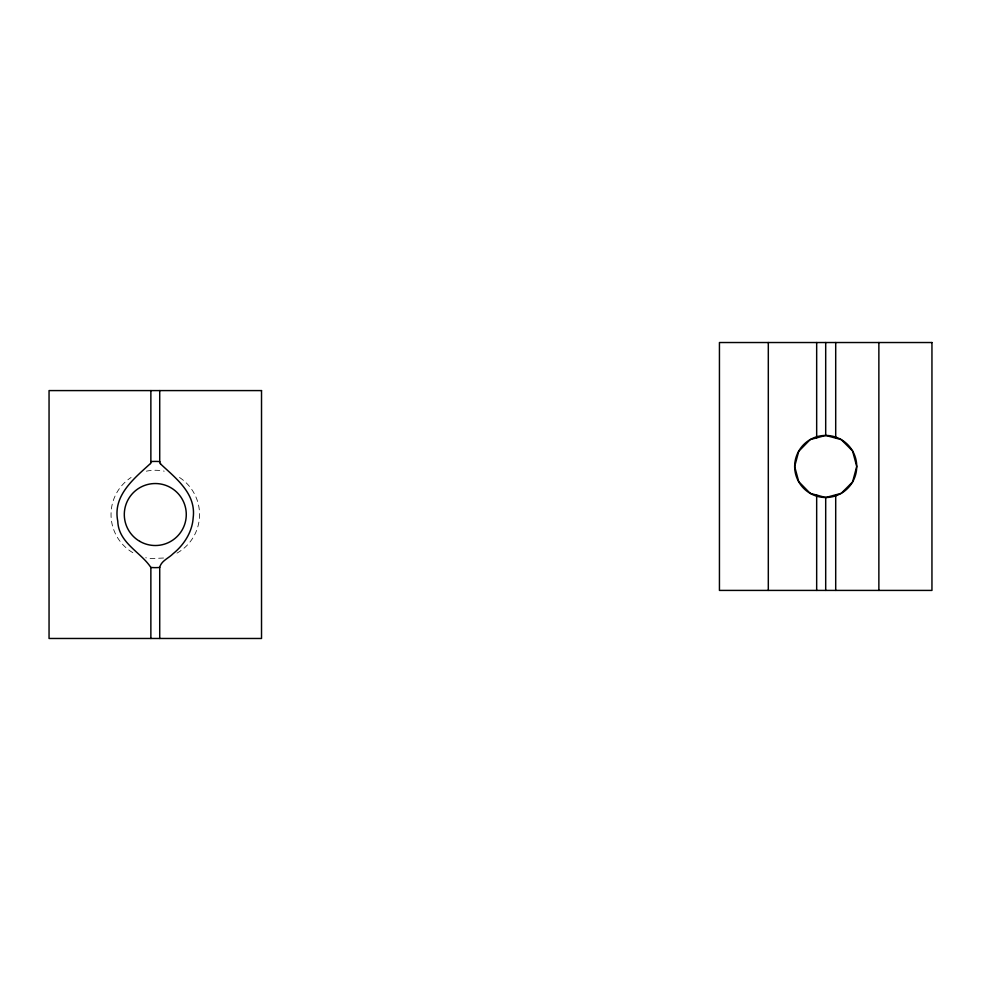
<?xml version="1.0" encoding="UTF-8"?>
<svg xmlns="http://www.w3.org/2000/svg" width="981" height="981" viewBox="0 0 981 981"><rect width="100%" height="100%" fill="white"/><g stroke="black" fill="none" stroke-linecap="round" stroke-linejoin="round"><path stroke-width="0.74" stroke-dasharray="4.91 3.68" d="M163.545 558.017L151.148 558.594A44.268 44.268 0 0 1 145.679 557.735M179.486 477.465A44.268 44.268 0 0 1 176.506 553.382M132.852 552.683A44.268 44.268 0 0 1 131.111 477.453M146.341 471.174A44.268 44.268 0 0 1 157.365 470.316L161.497 470.696A44.268 44.268 0 0 1 164.219 471.174"/><path stroke-width="1.47" d="M159.719 638.472L159.719 567.459C161.105 560.862 168.707 558.226 173.024 553.762C183.962 544.921 192.239 532.094 193.171 517.809C196.372 493.333 175.599 478.176 160.185 463.596M150.387 463.596C133.98 478.605 112.545 495.54 117.769 521.156C118.505 542.984 140.774 552.009 150.866 567.459L150.866 638.472M825.695 435.429L810.183 439.598L798.73 451.297L794.659 466.478L798.73 481.646L810.183 493.345L825.695 497.514L841.208 493.345L852.575 481.978L856.732 466.478L852.575 450.966L841.208 439.598L825.695 435.429L825.695 342.528M878.866 342.528L878.866 590.415M835.702 342.528L835.702 438.115M835.702 494.829L835.702 590.415M825.695 497.514L825.695 590.415M816.67 342.528L816.67 437.857M816.67 495.086L816.67 590.415M768.307 342.528L768.307 590.415M159.719 390.585L159.719 461.597A53.084 53.084 0 0 0 150.866 461.597A105.69 20.699 -5.3 0 1 150.669 463.572M150.866 390.585L150.866 461.597M159.719 567.459A53.146 53.146 0 0 1 150.866 567.459M160.528 463.621A105.69 20.626 5.9 0 1 159.805 461.597M931.95 342.528L719.441 342.528L719.441 590.415L931.95 590.415L931.95 342.528M261.522 390.585L49.05 390.585L49.05 638.472L261.522 638.472L261.522 390.585M139.793 541.365A30.987 30.987 0 0 0 186.28 514.522A30.987 30.987 0 0 0 139.793 487.692A30.987 30.987 0 0 0 139.793 541.365M810.171 493.345A31.036 31.036 0 0 0 856.732 466.478A31.036 31.036 0 0 0 810.171 439.598A31.036 31.036 0 0 0 810.171 493.345"/></g></svg>
